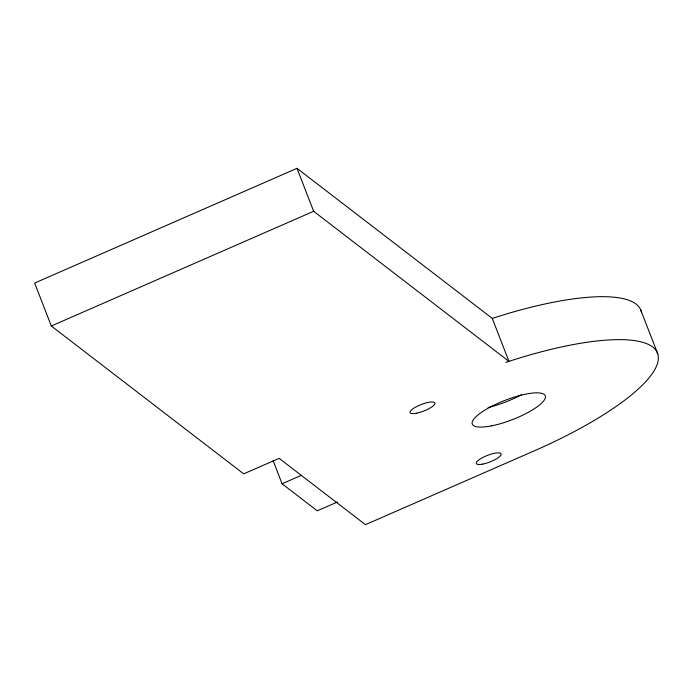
<?xml version="1.0" encoding="UTF-8"?>
<svg xmlns="http://www.w3.org/2000/svg" width="693" height="693" viewBox="0 0 693 693"><rect width="100%" height="100%" fill="white"/><g stroke="black" fill="none" stroke-linecap="round" stroke-linejoin="round"><path stroke-width="1.04" d="M296.994 168.33L313.652 211.287L508.939 361.356L492.281 318.399L296.994 168.33L34.65 283.056L51.308 326.005L243.702 473.856L279.158 458.359L365.445 524.67L534.199 450.874A178.534 47.107 -21.2 0 0 657.978 354.643A178.534 47.107 -21.2 0 0 511.607 360.49L505.803 362.378M51.308 326.005L313.652 211.287M273.094 460.628L282.068 483.766L301.403 475.311M337.569 501.94L317.264 510.819L282.068 483.766M492.281 318.399L494.949 317.533A178.534 47.107 -21.2 0 1 641.493 312.508M640.488 309.373L657.752 353.854M521.439 394.741A39.154 10.334 -21.2 0 1 488.089 407.519M491.606 425.84A39.154 10.334 -21.2 0 0 545.452 396.465A39.154 10.334 -21.2 0 0 489.284 407.588A39.154 10.334 -21.2 0 0 491.606 425.84M482.882 464.067A13.314 3.508 -21.2 0 0 501.186 454.08A13.314 3.508 -21.2 0 0 482.094 457.865A13.314 3.508 -21.2 0 0 482.882 464.067M416.64 413.167A13.314 3.508 -21.2 0 0 434.953 403.179A13.314 3.508 -21.2 0 0 415.861 406.964A13.314 3.508 -21.2 0 0 416.64 413.167"/></g></svg>
